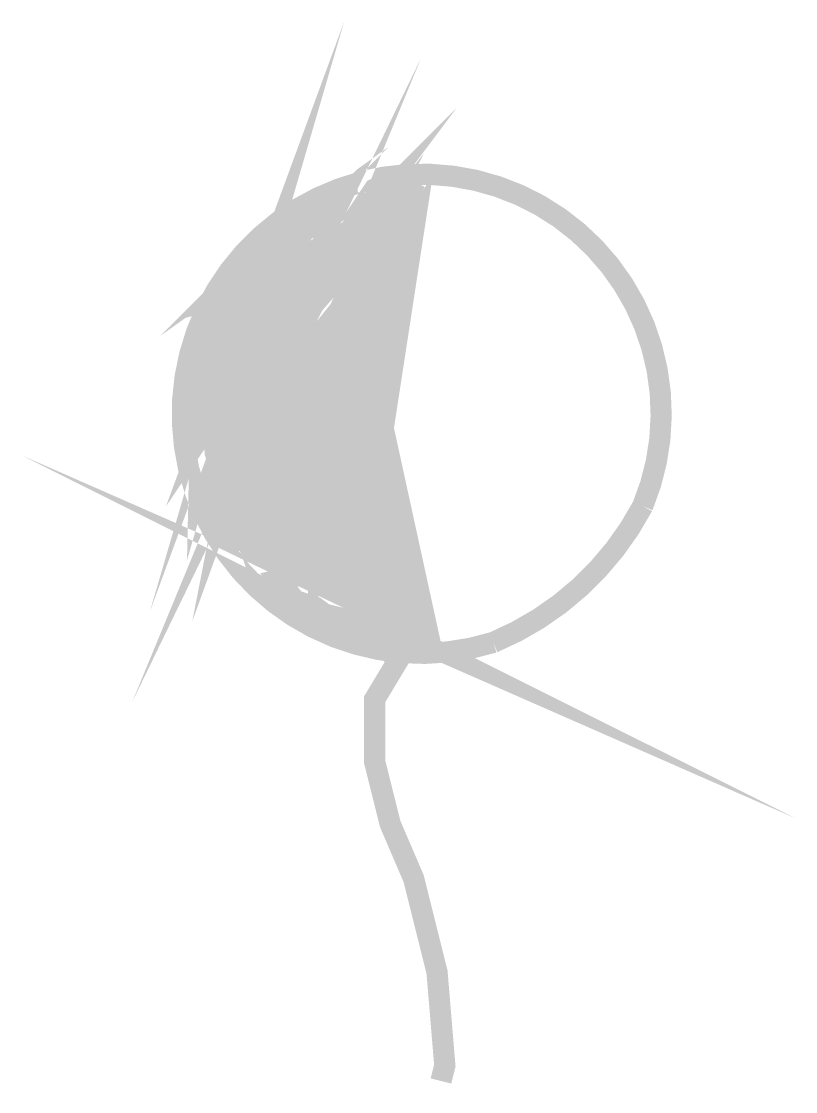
# Model space of a CAD drawing. Extents: x -0.57 to 3.08, y -0.07 to 4.98.
import ezdxf

# ---------------------------------------------------------------- set-up
doc = ezdxf.new("R2010")
doc.units = 0
doc.header["$MEASUREMENT"] = 0
doc.layers.get('0').update_dxf_attribs({"linetype": 'CONTINUOUS'})

msp = doc.modelspace()

# ---------------------------------------------------------------- linework, layer by layer
for points in [[(1.204723063073587, 4.240985640028072, 0.1, 0.1, 0), (1.097517655687369, 4.187449329244721, 0.1, 0.1, 0), (0.9474300698981466, 3.96259686246869, 0.1, 0.1, 0), (0.9045478914951346, 4.01613315185535, 0.1, 0.1, 0), (0.797342484108917, 4.0696694626387, 0.1, 0.1, 0), (0.9045478914951346, 4.12320577342205, 0.1, 0.1, 0), (0.9474300698981466, 4.144620284897378, 0.1, 0.1, 0), (0.968871159099649, 4.144620284897378, 0.1, 0.1, 0), (0.968871159099649, 4.12320577342205, 0.1, 0.1, 0), (1.011753337502668, 4.12320577342205, 0.1, 0.1, 0), (0.7866219395081657, 4.01613315185535, 0.1, 0.1, 0), (0.5614905801349863, 3.716329862820643, 0.1, 0.1, 0), (0.379241360543503, 3.6735008184733, 0.1, 0.1, 0), (0.5400494909334839, 3.812695217951337, 0.1, 0.1, 0), (0.6043727585379983, 3.898353306646019, 0.1, 0.1, 0), (0.7008576213234576, 3.994718640380025, 0.1, 0.1, 0), (0.5507700355342351, 3.887646040210011, 0.1, 0.1, 0), (0.6901370767227064, 4.026840418291357, 0.1, 0.1, 0), (0.8187835733104265, 4.005425906816033, 0.1, 0.1, 0), (0.9152684360958858, 3.96259686246869, 0.1, 0.1, 0), (0.6365343537189432, 3.288039462140596, 0.1, 0.1, 0), (0.8080630287096753, 3.641379040561965, 0.1, 0.1, 0), (1.011753337502668, 3.876938773774004, 0.1, 0.1, 0), (1.054635477284357, 3.930475084557354, 0.1, 0.1, 0), (0.5722111247357375, 2.998943418145206, 0.1, 0.1, 0), (0.422123538946515, 2.741969173457839, 0.1, 0.1, 0), (0.336359182140491, 2.634896573287829, 0.1, 0.1, 0), (0.3149181315603045, 2.709847395546504, 0.1, 0.1, 0), (0.4864467679297135, 3.191674107009902, 0.1, 0.1, 0), (0.6365343537189432, 3.395112062310606, 0.1, 0.1, 0), (0.4114029943457638, 2.774090951369175, 0.1, 0.1, 0), (0.5829316693364959, 3.652086306997973, 0.1, 0.1, 0), (0.711578165924216, 3.684208084909308, 0.1, 0.1, 0), (0.7222987105249672, 3.502184662480619, 0.1, 0.1, 0), (0.6043727585379983, 3.298746707179916, 0.1, 0.1, 0), (0.6794165321219552, 3.619964529086637, 0.1, 0.1, 0), (0.3041975869595461, 3.063186973967877, 0.1, 0.1, 0), (0.4971673125304648, 3.587842751175305, 0.1, 0.1, 0), (0.2720359531572853, 2.816919995716518, 0.1, 0.1, 0), (0.2827564977580437, 3.320161240051931, 0.1, 0.1, 0), (0.379241360543503, 3.66279357343398, 0.1, 0.1, 0)], [(0.7759013949074145, 2.153069840427744, 0.0001, 0.1, 0), (0.840224662511929, 2.388629573639783, 0.1, 0.1, 0), (0.6472548983196944, 2.34580052929244, 0.1, 0.1, 0), (0.7222987105249672, 2.249435195558437, 0.1, 0.1, 0), (0.8187835733104265, 2.217313417647102, 0.1, 0.1, 0), (0.8616657517134385, 2.185191618339079, 0.1, 0.1, 0), (0.9474300698981466, 2.163777106863751, 0.1, 0.1, 0), (1.043914932683606, 2.131655328952416, 0.1, 0.1, 0), (1.204723063073587, 2.088826284605073, 0.1, 0.1, 0), (1.23688469687584, 2.088826284605073, 0.1, 0.1, 0), (1.25832578607735, 2.078119018169065, 0.1, 0.1, 0), (0.5507700355342351, 2.388629573639783, 0.1, 0.1, 0), (0.422123538946515, 2.741969173457839, 0.1, 0.1, 0), (0.3899619051442542, 2.795505462844503, 0.1, 0.1, 0), (0.3470797267412422, 2.945407107361856, 0.1, 0.1, 0), (0.336359182140491, 3.095308773275899, 0.1, 0.1, 0), (0.336359182140491, 3.20238137344591, 0.1, 0.1, 0), (0.336359182140491, 3.362990284399274, 0.1, 0.1, 0), (0.4757262233289623, 3.6735008184733, 0.1, 0.1, 0), (0.6043727585379983, 3.748451640731979, 0.1, 0.1, 0), (0.7544603057059049, 3.866231507337996, 0.1, 0.1, 0), (0.8938273468943763, 3.941182329596675, 0.1, 0.1, 0), (0.968871159099649, 3.984011373944018, 0.1, 0.1, 0), (1.022473882103419, 4.037547684727365, 0.1, 0.1, 0), (0.8295041179111777, 3.780573440040001, 0.1, 0.1, 0), (0.465005717349527, 3.437941106657949, 0.1, 0.1, 0), (0.5722111247357375, 3.630671795522645, 0.1, 0.1, 0), (0.6258138091181848, 3.6735008184733, 0.1, 0.1, 0), (0.8187835733104265, 3.812695217951337, 0.1, 0.1, 0), (0.925988980696637, 3.887646040210011, 0.1, 0.1, 0), (1.076076566485867, 4.005425906816033, 0.1, 0.1, 0), (1.161840923291891, 4.12320577342205, 0.1, 0.1, 0), (1.204723063073587, 4.240985640028072, 0.1, 0.1, 0)]]:
    msp.add_lwpolyline(points, format="xyseb")
at = {"const_width": 0.1}
msp.add_lwpolyline([(1.658283720793923, 2.051611127525742, -4.517192496267523), (2.362603481366253, 2.693855736622758, -0.174118179740024), (1.658283720793923, 2.051611127525742, 0.1090540078102285)], format="xyb", dxfattribs=at)
for points in [[(1.290771363823559, 4.220280193397507), (0.9240010641184497, 3.47424649339386), (0.758507124848272, 3.210677703867603), (1.08502219108771, 3.97011319802478)], [(1.411363132224483, -0.01540500189537797), (1.42958507033006, 0.05736596068173938), (1.39280699047298, 0.4979957673704325), (1.282472750901746, 0.9386255470432046), (1.172138566048484, 1.195659589688307), (1.09858240633433, 1.489412785142131), (1.09858240633433, 1.783165980595951), (1.208916645905558, 1.966761717623618), (1.135360486191404, 2.040200023241054)]]:
    msp.add_lwpolyline(points, dxfattribs=at)
msp.add_solid([(1.424955655608599, 1.986965511103119), (0.3277540483082155, 2.514228966137758), (1.189881828347499, 3.06196355836394), (1.373837828327567, 4.258890153211517)])

doc.saveas('drawing.dxf')
